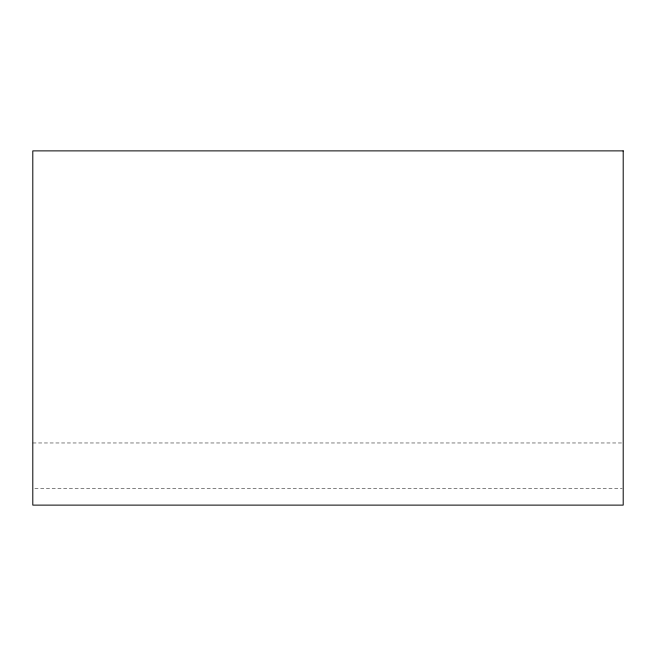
<?xml version="1.0" encoding="UTF-8"?>
<svg xmlns="http://www.w3.org/2000/svg" width="656" height="656" viewBox="0 0 656 656"><rect width="100%" height="100%" fill="white"/><g stroke="black" fill="none" stroke-linecap="round" stroke-linejoin="round"><path stroke-width="0.49" stroke-dasharray="3.28 2.46" d="M32.8 442.972L622.175 442.972M34.85 488.253L622.175 488.253"/><path stroke-width="0.98" d="M623.2 150.88L32.8 150.88L32.8 505.12L623.2 505.12L623.2 150.88"/></g></svg>
